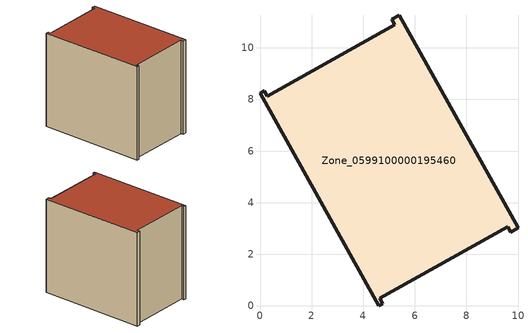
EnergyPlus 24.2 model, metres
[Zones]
Zone_0599100000195460
 floor ground (C_G): 0.28,8.13 5.22,10.89 5.1,11.1 5.39,11.26 10,3.02 9.72,2.86 9.6,3.07 4.64,0.3 4.76,0.09 4.6,0 0,8.24 0.17,8.33 z0
 wall outside (C_F): 4.6,0 4.76,0.09 4.64,0.3 9.6,3.07 9.72,2.86 10,3.02 5.39,11.26 5.1,11.1 5.22,10.89 0.28,8.13 0.17,8.33 0,8.24 4.6,0 z0:8.45
 roof outside (C_R): 0.28,8.13 0.17,8.33 0,8.24 4.6,0 4.76,0.09 4.64,0.3 9.6,3.07 9.72,2.86 10,3.02 5.39,11.26 5.1,11.1 5.22,10.89 z8.45
[BUILDING]
Pand.0599100000195460: North Axis=0; Terrain=City; Loads Convergence Tolerance Value=0.04; Temperature Convergence Tolerance Value=0.4; Solar Distribution=FullExterior; Maximum Number of Warmup Days=25; Minimum Number of Warmup Days=1
[Site:Location]
Rotterdam.The.Hague.AP_ZH_NLD Design_Conditions: Latitude=51.96; Longitude=4.45; Time Zone=1; Elevation=-4.5
[SITE:GROUNDTEMPERATURE:BUILDINGSURFACE]
18, 18, 18, 18, 18, 18, 18, 18, 18, 18, 18, 18
[MATERIAL] Thermal Absorptance=0.9; Solar Absorptance=0.7; Visible Absorptance=0.7
Name | Roughness | Thickness | Conductivity | Density | Specific Heat
G.TI.1965-1974 | MediumSmooth | 0.15 | 0.882353 | 540 | 1210
F.TI.1965-1974 | Rough | 0.3 | 0.697674 | 1920 | 840
R.TI.1965-1974 | MediumRough | 0.2 | 0.232558 | 1500 | 1000
[CONSTRUCTION]
C_G: G.TI.1965-1974
C_F: F.TI.1965-1974
C_R: R.TI.1965-1974
[ZONE]
Zone_0599100000195460: Type=1; Multiplier=1; Ceiling Height=Autocalculate; Volume=Autocalculate; Floor Area=autocalculate; Part of Total Floor Area=Yes
[ZONEINFILTRATION:DESIGNFLOWRATE]
Infil_Zone_0599100000195460: Zone or ZoneList or Space or SpaceList=Zone_0599100000195460; Schedule=AlwaysOn; Design Flow Rate Calculation Method=Flow/Area; Flow Rate per Floor Area=0.003; Constant Term Coefficient=1; Temperature Term Coefficient=0; Velocity Term Coefficient=0; Velocity Squared Term Coefficient=0
[HVACTEMPLATE:ZONE:IDEALLOADSAIRSYSTEM]
Zone_0599100000195460: Maximum Heating Supply Air Temperature=50; Minimum Cooling Supply Air Temperature=13; Maximum Heating Supply Air Humidity Ratio=0.0156; Minimum Cooling Supply Air Humidity Ratio=0.0077; Heating Limit=NoLimit; Cooling Limit=NoLimit; Dehumidification Control Type=ConstantSensibleHeatRatio; Cooling Sensible Heat Ratio=0.7; Dehumidification Setpoint=60; Humidification Control Type=None; Humidification Setpoint=30; Outdoor Air Method=None; Outdoor Air Flow Rate per Person=0.00944; Outdoor Air Flow Rate per Zone Floor Area=0; Outdoor Air Flow Rate per Zone=0; Demand Controlled Ventilation Type=None; Outdoor Air Economizer Type=NoEconomizer; Heat Recovery Type=None; Sensible Heat Recovery Effectiveness=0.7; Latent Heat Recovery Effectiveness=0.65
[ZONECONTROL:THERMOSTAT]
ThermostatControl_Zone_0599100000195460: Zone or ZoneList=Zone_0599100000195460; Control Type Schedule=DualSetpointControlType; Control 1=Thermostat_Zone_0599100000195460; Temperature Difference Between Cutout And Setpoint=0
[THERMOSTATSETPOINT:DUALSETPOINT]
Thermostat_Zone_0599100000195460: Heating Setpoint Temperature Schedule=HeatingSetpoint_Zone_0599100000195460; Cooling Setpoint Temperature Schedule=CoolingSetpoint_Zone_0599100000195460
[SCHEDULE:COMPACT]
HeatingSetpoint_Zone_0599100000195460: Through: 12/31, For: AllDays, Until: 24:00, 21
CoolingSetpoint_Zone_0599100000195460: Through: 12/31, For: AllDays, Until: 24:00, 24
DualSetpointControlType: Through: 12/31, For: AllDays, Until: 24:00, 4
AlwaysOn: Through: 12/31, For: AllDays, Until: 24:00, 1
